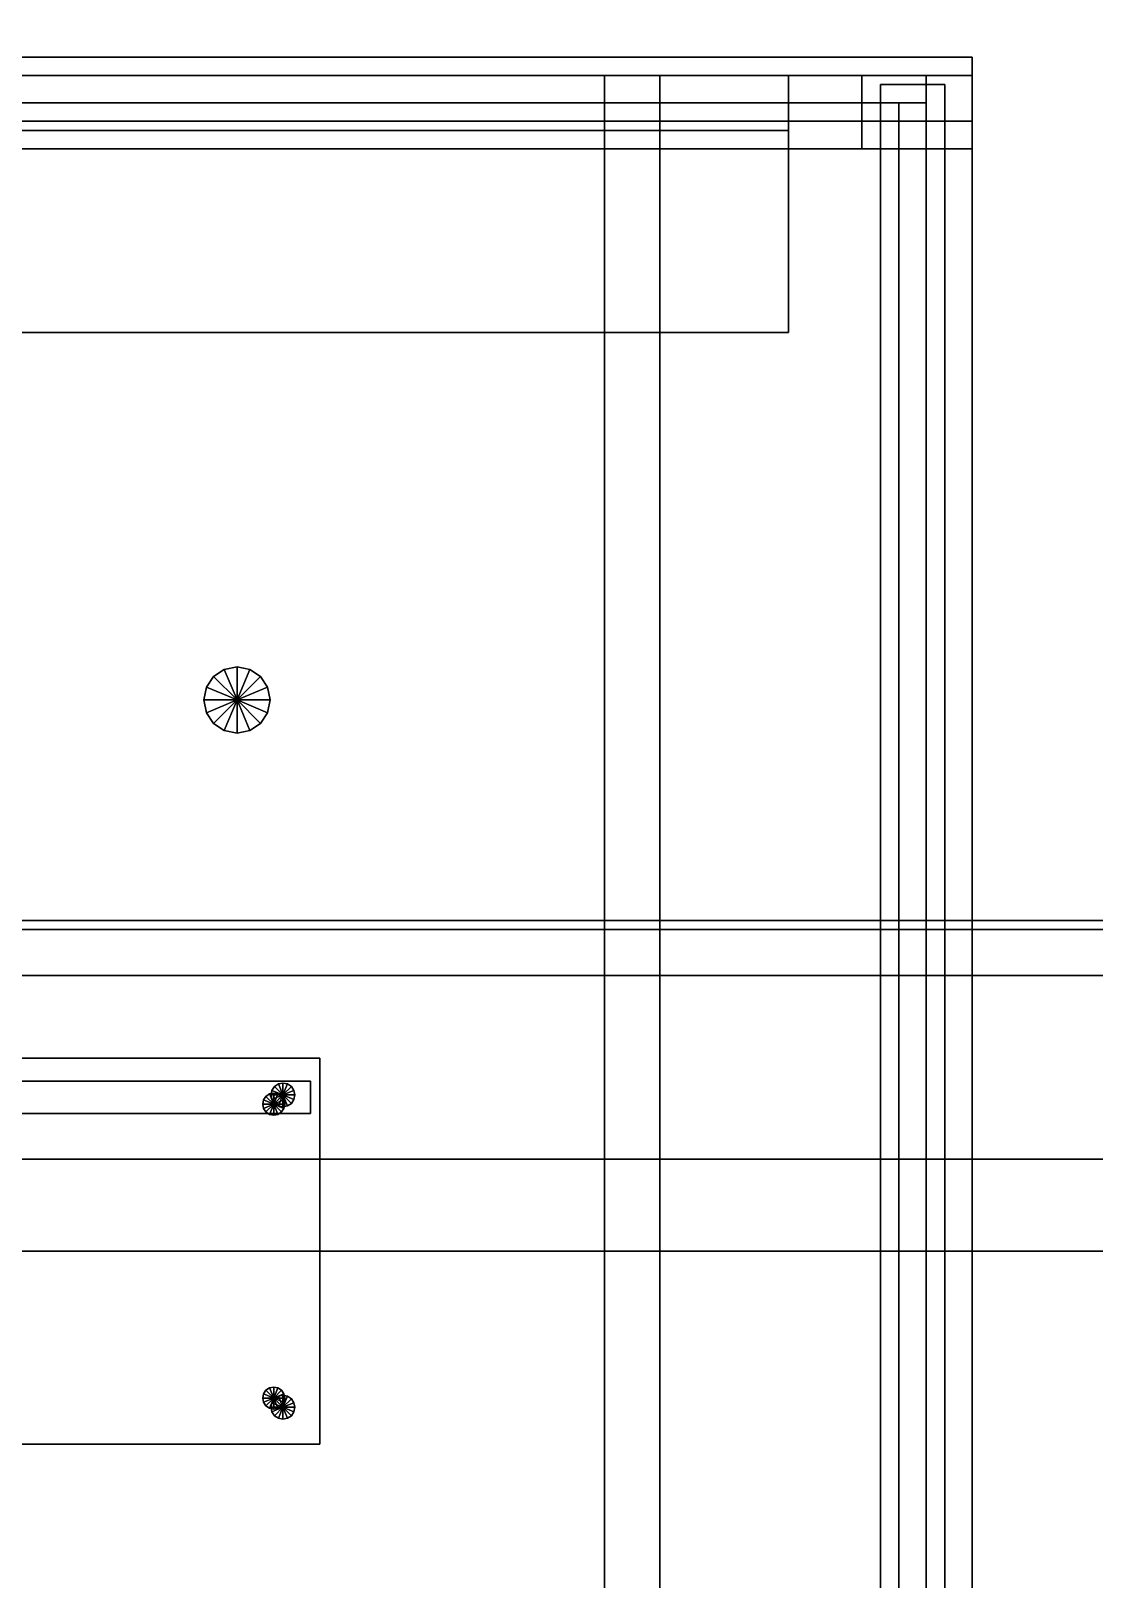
# Model space of a CAD drawing. Header units: millimetres. Extents: x -8000 to 18500, y -500 to 32500.
# Drawn here: x 8976 to 10132, y 10843 to 12528 of the extents above; entities that cross this region are included whole.
import ezdxf

# ---------------------------------------------------------------- set-up
doc = ezdxf.new("R2010")
doc.units = ezdxf.units.MM
for name, color, linetype in [('3D-FURNITURE', 7, 'Continuous'), ('3D-GLAZING', 7, 'Continuous'), ('3D-LIGHTS', 7, 'Continuous'), ('3D-PERGOLA', 7, 'Continuous'), ('3D-SITE', 7, 'Continuous'), ('3D-SLABS', 7, 'Continuous'), ('3D-VEHICLES', 7, 'Continuous'), ('3D-WALLS-EXTR', 7, 'Continuous')]:
    doc.layers.add(name, color=color, linetype=linetype)

msp = doc.modelspace()

# ---------------------------------------------------------------- linework, layer by layer
at = {"layer": '3D-FURNITURE', "color": 7}
for points in [[(8870, 10990, 4360), (8870, 11410, 4360), (9290, 11410, 4360), (9290, 10990, 4360)], [(8870, 11410, 4360), (8870, 11410, 4400), (9290, 11410, 4400), (9290, 11410, 4360)], [(8870, 10990, 4400), (9290, 10990, 4400), (9290, 11410, 4400), (8870, 11410, 4400)], [(9290, 10990, 4360), (9290, 11410, 4360), (9290, 11410, 4400), (9290, 10990, 4400)], [(8880, 11350, 4650), (8880, 11385, 4650), (9280, 11385, 4650), (9280, 11350, 4650)], [(8880, 11385, 4650), (8880, 11385, 4740), (9280, 11385, 4740), (9280, 11385, 4650)], [(8880, 11350, 4740), (9280, 11350, 4740), (9280, 11385, 4740), (8880, 11385, 4740)], [(9240.8, 11379.2, 3950), (9238, 11375, 3950), (9238, 11375, 4380), (9240.8, 11379.2, 4380)], [(9250, 11370, 4380), (9240.8, 11379.2, 4380), (9238, 11375, 4380), (9250, 11370, 4380)], [(9250, 11370, 3950), (9238, 11375, 3950), (9240.8, 11379.2, 3950), (9250, 11370, 3950)], [(9245, 11382, 3950), (9240.8, 11379.2, 3950), (9240.8, 11379.2, 4380), (9245, 11382, 4380)], [(9250, 11370, 4380), (9245, 11382, 4380), (9240.8, 11379.2, 4380), (9250, 11370, 4380)], [(9250, 11370, 3950), (9240.8, 11379.2, 3950), (9245, 11382, 3950), (9250, 11370, 3950)], [(9250, 11383, 3950), (9245, 11382, 3950), (9245, 11382, 4380), (9250, 11383, 4380)], [(9250, 11370, 4380), (9250, 11383, 4380), (9245, 11382, 4380), (9250, 11370, 4380)], [(9250, 11370, 3950), (9245, 11382, 3950), (9250, 11383, 3950), (9250, 11370, 3950)], [(9255, 11382, 3950), (9250, 11383, 3950), (9250, 11383, 4380), (9255, 11382, 4380)], [(9250, 11370, 4380), (9255, 11382, 4380), (9250, 11383, 4380), (9250, 11370, 4380)], [(9250, 11370, 3950), (9250, 11383, 3950), (9255, 11382, 3950), (9250, 11370, 3950)], [(9250, 11370, 4380), (9259.2, 11379.2, 4380), (9255, 11382, 4380), (9250, 11370, 4380)], [(9250, 11370, 3950), (9255, 11382, 3950), (9259.2, 11379.2, 3950), (9250, 11370, 3950)], [(9250, 11370, 4380), (9262, 11375, 4380), (9259.2, 11379.2, 4380), (9250, 11370, 4380)], [(9250, 11370, 3950), (9259.2, 11379.2, 3950), (9262, 11375, 3950), (9250, 11370, 3950)], [(9259.2, 11379.2, 3950), (9255, 11382, 3950), (9255, 11382, 4380), (9259.2, 11379.2, 4380)], [(9262, 11375, 3950), (9259.2, 11379.2, 3950), (9259.2, 11379.2, 4380), (9262, 11375, 4380)], [(9280, 11350, 4650), (9280, 11385, 4650), (9280, 11385, 4740), (9280, 11350, 4740)], [(9228.9, 11364.6, 4380), (9228, 11360, 4380), (9228, 11360, 4730), (9228.9, 11364.6, 4730)], [(9240, 11360, 4730), (9228.9, 11364.6, 4730), (9228, 11360, 4730), (9240, 11360, 4730)], [(9240, 11360, 4380), (9228, 11360, 4380), (9228.9, 11364.6, 4380), (9240, 11360, 4380)], [(9228, 11360, 4380), (9228.9, 11355.4, 4380), (9228.9, 11355.4, 4730), (9228, 11360, 4730)], [(9240, 11360, 4730), (9228, 11360, 4730), (9228.9, 11355.4, 4730), (9240, 11360, 4730)], [(9240, 11360, 4380), (9228.9, 11355.4, 4380), (9228, 11360, 4380), (9240, 11360, 4380)], [(9231.5, 11368.5, 4380), (9228.9, 11364.6, 4380), (9228.9, 11364.6, 4730), (9231.5, 11368.5, 4730)], [(9240, 11360, 4730), (9231.5, 11368.5, 4730), (9228.9, 11364.6, 4730), (9240, 11360, 4730)], [(9240, 11360, 4380), (9228.9, 11364.6, 4380), (9231.5, 11368.5, 4380), (9240, 11360, 4380)], [(9240, 11360, 4730), (9228.9, 11355.4, 4730), (9231.5, 11351.5, 4730), (9240, 11360, 4730)], [(9240, 11360, 4380), (9231.5, 11351.5, 4380), (9228.9, 11355.4, 4380), (9240, 11360, 4380)], [(9235.4, 11371.1, 4380), (9231.5, 11368.5, 4380), (9231.5, 11368.5, 4730), (9235.4, 11371.1, 4730)], [(9240, 11360, 4730), (9235.4, 11371.1, 4730), (9231.5, 11368.5, 4730), (9240, 11360, 4730)], [(9240, 11360, 4380), (9231.5, 11368.5, 4380), (9235.4, 11371.1, 4380), (9240, 11360, 4380)], [(9240, 11360, 4730), (9231.5, 11351.5, 4730), (9235.4, 11348.9, 4730), (9240, 11360, 4730)], [(9240, 11360, 4380), (9235.4, 11348.9, 4380), (9231.5, 11351.5, 4380), (9240, 11360, 4380)], [(9240, 11372, 4380), (9235.4, 11371.1, 4380), (9235.4, 11371.1, 4730), (9240, 11372, 4730)], [(9240, 11360, 4730), (9240, 11372, 4730), (9235.4, 11371.1, 4730), (9240, 11360, 4730)], [(9240, 11360, 4380), (9235.4, 11371.1, 4380), (9240, 11372, 4380), (9240, 11360, 4380)], [(9240, 11360, 4730), (9235.4, 11348.9, 4730), (9240, 11348, 4730), (9240, 11360, 4730)], [(9240, 11360, 4380), (9240, 11348, 4380), (9235.4, 11348.9, 4380), (9240, 11360, 4380)], [(9238, 11375, 3950), (9237, 11370, 3950), (9237, 11370, 4380), (9238, 11375, 4380)], [(9250, 11370, 4380), (9238, 11375, 4380), (9237, 11370, 4380), (9250, 11370, 4380)], [(9250, 11370, 3950), (9237, 11370, 3950), (9238, 11375, 3950), (9250, 11370, 3950)], [(9237, 11370, 3950), (9238, 11365, 3950), (9238, 11365, 4380), (9237, 11370, 4380)], [(9250, 11370, 4380), (9237, 11370, 4380), (9238, 11365, 4380), (9250, 11370, 4380)], [(9250, 11370, 3950), (9238, 11365, 3950), (9237, 11370, 3950), (9250, 11370, 3950)], [(9250, 11370, 4380), (9238, 11365, 4380), (9240.8, 11360.8, 4380), (9250, 11370, 4380)], [(9250, 11370, 3950), (9240.8, 11360.8, 3950), (9238, 11365, 3950), (9250, 11370, 3950)], [(9238, 11365, 3950), (9240.8, 11360.8, 3950), (9240.8, 11360.8, 4380), (9238, 11365, 4380)], [(9244.6, 11371.1, 4380), (9240, 11372, 4380), (9240, 11372, 4730), (9244.6, 11371.1, 4730)], [(9240, 11360, 4730), (9244.6, 11371.1, 4730), (9240, 11372, 4730), (9240, 11360, 4730)], [(9240, 11360, 4380), (9240, 11372, 4380), (9244.6, 11371.1, 4380), (9240, 11360, 4380)], [(9240, 11360, 4730), (9248.5, 11368.5, 4730), (9244.6, 11371.1, 4730), (9240, 11360, 4730)], [(9240, 11360, 4380), (9244.6, 11371.1, 4380), (9248.5, 11368.5, 4380), (9240, 11360, 4380)], [(9240, 11360, 4730), (9251.1, 11364.6, 4730), (9248.5, 11368.5, 4730), (9240, 11360, 4730)], [(9240, 11360, 4380), (9248.5, 11368.5, 4380), (9251.1, 11364.6, 4380), (9240, 11360, 4380)], [(9240, 11360, 4730), (9252, 11360, 4730), (9251.1, 11364.6, 4730), (9240, 11360, 4730)], [(9240, 11360, 4380), (9251.1, 11364.6, 4380), (9252, 11360, 4380), (9240, 11360, 4380)], [(9240, 11360, 4730), (9240, 11348, 4730), (9244.6, 11348.9, 4730), (9240, 11360, 4730)], [(9240, 11360, 4380), (9244.6, 11348.9, 4380), (9240, 11348, 4380), (9240, 11360, 4380)], [(9240, 11360, 4730), (9244.6, 11348.9, 4730), (9248.5, 11351.5, 4730), (9240, 11360, 4730)], [(9240, 11360, 4380), (9248.5, 11351.5, 4380), (9244.6, 11348.9, 4380), (9240, 11360, 4380)], [(9240, 11360, 4730), (9248.5, 11351.5, 4730), (9251.1, 11355.4, 4730), (9240, 11360, 4730)], [(9240, 11360, 4380), (9251.1, 11355.4, 4380), (9248.5, 11351.5, 4380), (9240, 11360, 4380)], [(9240, 11360, 4730), (9251.1, 11355.4, 4730), (9252, 11360, 4730), (9240, 11360, 4730)], [(9240, 11360, 4380), (9252, 11360, 4380), (9251.1, 11355.4, 4380), (9240, 11360, 4380)], [(9250, 11370, 4380), (9240.8, 11360.8, 4380), (9245, 11358, 4380), (9250, 11370, 4380)], [(9250, 11370, 3950), (9245, 11358, 3950), (9240.8, 11360.8, 3950), (9250, 11370, 3950)], [(9240.8, 11360.8, 3950), (9245, 11358, 3950), (9245, 11358, 4380), (9240.8, 11360.8, 4380)], [(9248.5, 11368.5, 4380), (9244.6, 11371.1, 4380), (9244.6, 11371.1, 4730), (9248.5, 11368.5, 4730)], [(9250, 11370, 4380), (9245, 11358, 4380), (9250, 11357, 4380), (9250, 11370, 4380)], [(9250, 11370, 3950), (9250, 11357, 3950), (9245, 11358, 3950), (9250, 11370, 3950)], [(9251.1, 11364.6, 4380), (9248.5, 11368.5, 4380), (9248.5, 11368.5, 4730), (9251.1, 11364.6, 4730)], [(9250, 11370, 4380), (9263, 11370, 4380), (9262, 11375, 4380), (9250, 11370, 4380)], [(9250, 11370, 3950), (9262, 11375, 3950), (9263, 11370, 3950), (9250, 11370, 3950)], [(9250, 11370, 4380), (9250, 11357, 4380), (9255, 11358, 4380), (9250, 11370, 4380)], [(9250, 11370, 3950), (9255, 11358, 3950), (9250, 11357, 3950), (9250, 11370, 3950)], [(9250, 11370, 4380), (9255, 11358, 4380), (9259.2, 11360.8, 4380), (9250, 11370, 4380)], [(9250, 11370, 3950), (9259.2, 11360.8, 3950), (9255, 11358, 3950), (9250, 11370, 3950)], [(9250, 11370, 4380), (9259.2, 11360.8, 4380), (9262, 11365, 4380), (9250, 11370, 4380)], [(9250, 11370, 3950), (9262, 11365, 3950), (9259.2, 11360.8, 3950), (9250, 11370, 3950)], [(9250, 11370, 4380), (9262, 11365, 4380), (9263, 11370, 4380), (9250, 11370, 4380)], [(9250, 11370, 3950), (9263, 11370, 3950), (9262, 11365, 3950), (9250, 11370, 3950)], [(9252, 11360, 4380), (9251.1, 11364.6, 4380), (9251.1, 11364.6, 4730), (9252, 11360, 4730)], [(9251.1, 11355.4, 4380), (9252, 11360, 4380), (9252, 11360, 4730), (9251.1, 11355.4, 4730)], [(9255, 11358, 3950), (9259.2, 11360.8, 3950), (9259.2, 11360.8, 4380), (9255, 11358, 4380)], [(9259.2, 11360.8, 3950), (9262, 11365, 3950), (9262, 11365, 4380), (9259.2, 11360.8, 4380)], [(9263, 11370, 3950), (9262, 11375, 3950), (9262, 11375, 4380), (9263, 11370, 4380)], [(9262, 11365, 3950), (9263, 11370, 3950), (9263, 11370, 4380), (9262, 11365, 4380)], [(8880, 11350, 4650), (9280, 11350, 4650), (9280, 11350, 4740), (8880, 11350, 4740)], [(9228.9, 11355.4, 4380), (9231.5, 11351.5, 4380), (9231.5, 11351.5, 4730), (9228.9, 11355.4, 4730)], [(9231.5, 11351.5, 4380), (9235.4, 11348.9, 4380), (9235.4, 11348.9, 4730), (9231.5, 11351.5, 4730)], [(9235.4, 11348.9, 4380), (9240, 11348, 4380), (9240, 11348, 4730), (9235.4, 11348.9, 4730)], [(9240, 11348, 4380), (9244.6, 11348.9, 4380), (9244.6, 11348.9, 4730), (9240, 11348, 4730)], [(9244.6, 11348.9, 4380), (9248.5, 11351.5, 4380), (9248.5, 11351.5, 4730), (9244.6, 11348.9, 4730)], [(9245, 11358, 3950), (9250, 11357, 3950), (9250, 11357, 4380), (9245, 11358, 4380)], [(9248.5, 11351.5, 4380), (9251.1, 11355.4, 4380), (9251.1, 11355.4, 4730), (9248.5, 11351.5, 4730)], [(9250, 11357, 3950), (9255, 11358, 3950), (9255, 11358, 4380), (9250, 11357, 4380)], [(9228.9, 11044.6, 4380), (9228, 11040, 4380), (9228, 11040, 4730), (9228.9, 11044.6, 4730)], [(9240, 11040, 4730), (9228.9, 11044.6, 4730), (9228, 11040, 4730), (9240, 11040, 4730)], [(9240, 11040, 4380), (9228, 11040, 4380), (9228.9, 11044.6, 4380), (9240, 11040, 4380)], [(9228, 11040, 4380), (9228.9, 11035.4, 4380), (9228.9, 11035.4, 4730), (9228, 11040, 4730)], [(9240, 11040, 4730), (9228, 11040, 4730), (9228.9, 11035.4, 4730), (9240, 11040, 4730)], [(9240, 11040, 4380), (9228.9, 11035.4, 4380), (9228, 11040, 4380), (9240, 11040, 4380)], [(9231.5, 11048.5, 4380), (9228.9, 11044.6, 4380), (9228.9, 11044.6, 4730), (9231.5, 11048.5, 4730)], [(9240, 11040, 4730), (9231.5, 11048.5, 4730), (9228.9, 11044.6, 4730), (9240, 11040, 4730)], [(9240, 11040, 4380), (9228.9, 11044.6, 4380), (9231.5, 11048.5, 4380), (9240, 11040, 4380)], [(9240, 11040, 4730), (9228.9, 11035.4, 4730), (9231.5, 11031.5, 4730), (9240, 11040, 4730)], [(9240, 11040, 4380), (9231.5, 11031.5, 4380), (9228.9, 11035.4, 4380), (9240, 11040, 4380)], [(9235.4, 11051.1, 4380), (9231.5, 11048.5, 4380), (9231.5, 11048.5, 4730), (9235.4, 11051.1, 4730)], [(9240, 11040, 4730), (9235.4, 11051.1, 4730), (9231.5, 11048.5, 4730), (9240, 11040, 4730)], [(9240, 11040, 4380), (9231.5, 11048.5, 4380), (9235.4, 11051.1, 4380), (9240, 11040, 4380)], [(9240, 11040, 4730), (9231.5, 11031.5, 4730), (9235.4, 11028.9, 4730), (9240, 11040, 4730)], [(9240, 11040, 4380), (9235.4, 11028.9, 4380), (9231.5, 11031.5, 4380), (9240, 11040, 4380)], [(9240, 11052, 4380), (9235.4, 11051.1, 4380), (9235.4, 11051.1, 4730), (9240, 11052, 4730)], [(9240, 11040, 4730), (9240, 11052, 4730), (9235.4, 11051.1, 4730), (9240, 11040, 4730)], [(9240, 11040, 4380), (9235.4, 11051.1, 4380), (9240, 11052, 4380), (9240, 11040, 4380)], [(9240, 11040, 4730), (9235.4, 11028.9, 4730), (9240, 11028, 4730), (9240, 11040, 4730)], [(9240, 11040, 4380), (9240, 11028, 4380), (9235.4, 11028.9, 4380), (9240, 11040, 4380)], [(9240.8, 11039.2, 3950), (9238, 11035, 3950), (9238, 11035, 4380), (9240.8, 11039.2, 4380)], [(9250, 11030, 4380), (9240.8, 11039.2, 4380), (9238, 11035, 4380), (9250, 11030, 4380)], [(9250, 11030, 3950), (9238, 11035, 3950), (9240.8, 11039.2, 3950), (9250, 11030, 3950)], [(9244.6, 11051.1, 4380), (9240, 11052, 4380), (9240, 11052, 4730), (9244.6, 11051.1, 4730)], [(9240, 11040, 4730), (9244.6, 11051.1, 4730), (9240, 11052, 4730), (9240, 11040, 4730)], [(9240, 11040, 4380), (9240, 11052, 4380), (9244.6, 11051.1, 4380), (9240, 11040, 4380)], [(9240, 11040, 4730), (9248.5, 11048.5, 4730), (9244.6, 11051.1, 4730), (9240, 11040, 4730)], [(9240, 11040, 4380), (9244.6, 11051.1, 4380), (9248.5, 11048.5, 4380), (9240, 11040, 4380)], [(9240, 11040, 4730), (9251.1, 11044.6, 4730), (9248.5, 11048.5, 4730), (9240, 11040, 4730)], [(9240, 11040, 4380), (9248.5, 11048.5, 4380), (9251.1, 11044.6, 4380), (9240, 11040, 4380)], [(9240, 11040, 4730), (9252, 11040, 4730), (9251.1, 11044.6, 4730), (9240, 11040, 4730)], [(9240, 11040, 4380), (9251.1, 11044.6, 4380), (9252, 11040, 4380), (9240, 11040, 4380)], [(9240, 11040, 4730), (9240, 11028, 4730), (9244.6, 11028.9, 4730), (9240, 11040, 4730)], [(9240, 11040, 4380), (9244.6, 11028.9, 4380), (9240, 11028, 4380), (9240, 11040, 4380)], [(9240, 11040, 4730), (9244.6, 11028.9, 4730), (9248.5, 11031.5, 4730), (9240, 11040, 4730)], [(9240, 11040, 4380), (9248.5, 11031.5, 4380), (9244.6, 11028.9, 4380), (9240, 11040, 4380)], [(9240, 11040, 4730), (9248.5, 11031.5, 4730), (9251.1, 11035.4, 4730), (9240, 11040, 4730)], [(9240, 11040, 4380), (9251.1, 11035.4, 4380), (9248.5, 11031.5, 4380), (9240, 11040, 4380)], [(9240, 11040, 4730), (9251.1, 11035.4, 4730), (9252, 11040, 4730), (9240, 11040, 4730)], [(9240, 11040, 4380), (9252, 11040, 4380), (9251.1, 11035.4, 4380), (9240, 11040, 4380)], [(9245, 11042, 3950), (9240.8, 11039.2, 3950), (9240.8, 11039.2, 4380), (9245, 11042, 4380)], [(9250, 11030, 4380), (9245, 11042, 4380), (9240.8, 11039.2, 4380), (9250, 11030, 4380)], [(9250, 11030, 3950), (9240.8, 11039.2, 3950), (9245, 11042, 3950), (9250, 11030, 3950)], [(9248.5, 11048.5, 4380), (9244.6, 11051.1, 4380), (9244.6, 11051.1, 4730), (9248.5, 11048.5, 4730)], [(9250, 11043, 3950), (9245, 11042, 3950), (9245, 11042, 4380), (9250, 11043, 4380)], [(9250, 11030, 4380), (9250, 11043, 4380), (9245, 11042, 4380), (9250, 11030, 4380)], [(9250, 11030, 3950), (9245, 11042, 3950), (9250, 11043, 3950), (9250, 11030, 3950)], [(9251.1, 11044.6, 4380), (9248.5, 11048.5, 4380), (9248.5, 11048.5, 4730), (9251.1, 11044.6, 4730)], [(9255, 11042, 3950), (9250, 11043, 3950), (9250, 11043, 4380), (9255, 11042, 4380)], [(9250, 11030, 4380), (9255, 11042, 4380), (9250, 11043, 4380), (9250, 11030, 4380)], [(9250, 11030, 3950), (9250, 11043, 3950), (9255, 11042, 3950), (9250, 11030, 3950)], [(9250, 11030, 4380), (9259.2, 11039.2, 4380), (9255, 11042, 4380), (9250, 11030, 4380)], [(9250, 11030, 3950), (9255, 11042, 3950), (9259.2, 11039.2, 3950), (9250, 11030, 3950)], [(9250, 11030, 4380), (9262, 11035, 4380), (9259.2, 11039.2, 4380), (9250, 11030, 4380)], [(9250, 11030, 3950), (9259.2, 11039.2, 3950), (9262, 11035, 3950), (9250, 11030, 3950)], [(9252, 11040, 4380), (9251.1, 11044.6, 4380), (9251.1, 11044.6, 4730), (9252, 11040, 4730)], [(9251.1, 11035.4, 4380), (9252, 11040, 4380), (9252, 11040, 4730), (9251.1, 11035.4, 4730)], [(9259.2, 11039.2, 3950), (9255, 11042, 3950), (9255, 11042, 4380), (9259.2, 11039.2, 4380)], [(9262, 11035, 3950), (9259.2, 11039.2, 3950), (9259.2, 11039.2, 4380), (9262, 11035, 4380)], [(9228.9, 11035.4, 4380), (9231.5, 11031.5, 4380), (9231.5, 11031.5, 4730), (9228.9, 11035.4, 4730)], [(9231.5, 11031.5, 4380), (9235.4, 11028.9, 4380), (9235.4, 11028.9, 4730), (9231.5, 11031.5, 4730)], [(9235.4, 11028.9, 4380), (9240, 11028, 4380), (9240, 11028, 4730), (9235.4, 11028.9, 4730)], [(9238, 11035, 3950), (9237, 11030, 3950), (9237, 11030, 4380), (9238, 11035, 4380)], [(9250, 11030, 4380), (9238, 11035, 4380), (9237, 11030, 4380), (9250, 11030, 4380)], [(9250, 11030, 3950), (9237, 11030, 3950), (9238, 11035, 3950), (9250, 11030, 3950)], [(9237, 11030, 3950), (9238, 11025, 3950), (9238, 11025, 4380), (9237, 11030, 4380)], [(9250, 11030, 4380), (9237, 11030, 4380), (9238, 11025, 4380), (9250, 11030, 4380)], [(9250, 11030, 3950), (9238, 11025, 3950), (9237, 11030, 3950), (9250, 11030, 3950)], [(9250, 11030, 4380), (9238, 11025, 4380), (9240.8, 11020.8, 4380), (9250, 11030, 4380)], [(9250, 11030, 3950), (9240.8, 11020.8, 3950), (9238, 11025, 3950), (9250, 11030, 3950)], [(9238, 11025, 3950), (9240.8, 11020.8, 3950), (9240.8, 11020.8, 4380), (9238, 11025, 4380)], [(9240, 11028, 4380), (9244.6, 11028.9, 4380), (9244.6, 11028.9, 4730), (9240, 11028, 4730)], [(9250, 11030, 4380), (9240.8, 11020.8, 4380), (9245, 11018, 4380), (9250, 11030, 4380)], [(9250, 11030, 3950), (9245, 11018, 3950), (9240.8, 11020.8, 3950), (9250, 11030, 3950)], [(9244.6, 11028.9, 4380), (9248.5, 11031.5, 4380), (9248.5, 11031.5, 4730), (9244.6, 11028.9, 4730)], [(9250, 11030, 4380), (9245, 11018, 4380), (9250, 11017, 4380), (9250, 11030, 4380)], [(9250, 11030, 3950), (9250, 11017, 3950), (9245, 11018, 3950), (9250, 11030, 3950)], [(9248.5, 11031.5, 4380), (9251.1, 11035.4, 4380), (9251.1, 11035.4, 4730), (9248.5, 11031.5, 4730)], [(9250, 11030, 4380), (9263, 11030, 4380), (9262, 11035, 4380), (9250, 11030, 4380)], [(9250, 11030, 3950), (9262, 11035, 3950), (9263, 11030, 3950), (9250, 11030, 3950)], [(9250, 11030, 4380), (9250, 11017, 4380), (9255, 11018, 4380), (9250, 11030, 4380)], [(9250, 11030, 3950), (9255, 11018, 3950), (9250, 11017, 3950), (9250, 11030, 3950)], [(9250, 11030, 4380), (9255, 11018, 4380), (9259.2, 11020.8, 4380), (9250, 11030, 4380)], [(9250, 11030, 3950), (9259.2, 11020.8, 3950), (9255, 11018, 3950), (9250, 11030, 3950)], [(9250, 11030, 4380), (9259.2, 11020.8, 4380), (9262, 11025, 4380), (9250, 11030, 4380)], [(9250, 11030, 3950), (9262, 11025, 3950), (9259.2, 11020.8, 3950), (9250, 11030, 3950)], [(9250, 11030, 4380), (9262, 11025, 4380), (9263, 11030, 4380), (9250, 11030, 4380)], [(9250, 11030, 3950), (9263, 11030, 3950), (9262, 11025, 3950), (9250, 11030, 3950)], [(9259.2, 11020.8, 3950), (9262, 11025, 3950), (9262, 11025, 4380), (9259.2, 11020.8, 4380)], [(9263, 11030, 3950), (9262, 11035, 3950), (9262, 11035, 4380), (9263, 11030, 4380)], [(9262, 11025, 3950), (9263, 11030, 3950), (9263, 11030, 4380), (9262, 11025, 4380)], [(9240.8, 11020.8, 3950), (9245, 11018, 3950), (9245, 11018, 4380), (9240.8, 11020.8, 4380)], [(9245, 11018, 3950), (9250, 11017, 3950), (9250, 11017, 4380), (9245, 11018, 4380)], [(9250, 11017, 3950), (9255, 11018, 3950), (9255, 11018, 4380), (9250, 11017, 4380)], [(9255, 11018, 3950), (9259.2, 11020.8, 3950), (9259.2, 11020.8, 4380), (9255, 11018, 4380)], [(8870, 10990, 4360), (9290, 10990, 4360), (9290, 10990, 4400), (8870, 10990, 4400)]]:
    msp.add_3dface(points, dxfattribs=at)
at = {"layer": '3D-GLAZING', "color": 7}
for points in [[(0, 12430, 5030), (0, 12500, 5030), (10000, 12500, 5030), (10000, 12430, 5030)], [(0, 12500, 5030), (0, 12500, 5070), (10000, 12500, 5070), (10000, 12500, 5030)], [(0, 12430, 5070), (10000, 12430, 5070), (10000, 12500, 5070), (0, 12500, 5070)], [(10000, 12430, 5030), (10000, 12500, 5030), (10000, 12500, 5070), (10000, 12430, 5070)], [(50, 12450, 3950), (50, 12480, 3950), (9950, 12480, 3950), (9950, 12450, 3950)], [(50, 12480, 3950), (50, 12480, 5030), (9950, 12480, 5030), (9950, 12480, 3950)], [(50, 12450, 5030), (9950, 12450, 5030), (9950, 12480, 5030), (50, 12480, 5030)], [(9950, 12450, 3950), (9950, 12480, 3950), (9950, 12480, 5030), (9950, 12450, 5030)], [(9900, 10000, 5030), (9900, 12470, 5030), (9970, 12470, 5030), (9970, 10000, 5030)], [(9900, 12470, 5030), (9900, 12470, 5070), (9970, 12470, 5070), (9970, 12470, 5030)], [(9900, 10000, 5030), (9900, 10000, 5070), (9900, 12470, 5070), (9900, 12470, 5030)], [(9900, 10000, 5070), (9970, 10000, 5070), (9970, 12470, 5070), (9900, 12470, 5070)], [(9970, 10000, 5030), (9970, 12470, 5030), (9970, 12470, 5070), (9970, 10000, 5070)], [(50, 12450, 3950), (9950, 12450, 3950), (9950, 12450, 5030), (50, 12450, 5030)], [(9920, 10000, 3950), (9920, 12450, 3950), (9950, 12450, 3950), (9950, 10000, 3950)], [(9920, 12450, 3950), (9920, 12450, 5030), (9950, 12450, 5030), (9950, 12450, 3950)], [(9920, 10000, 3950), (9920, 10000, 5030), (9920, 12450, 5030), (9920, 12450, 3950)], [(9920, 10000, 5030), (9950, 10000, 5030), (9950, 12450, 5030), (9920, 12450, 5030)], [(9950, 10000, 3950), (9950, 12450, 3950), (9950, 12450, 5030), (9950, 10000, 5030)], [(0, 12430, 5030), (10000, 12430, 5030), (10000, 12430, 5070), (0, 12430, 5070)]]:
    msp.add_3dface(points, dxfattribs=at)
at = {"layer": '3D-LIGHTS', "color": 7}
for points in [[(9186.2, 11833.3, 6510), (9174.5, 11825.5, 6510), (9174.5, 11825.5, 6550), (9186.2, 11833.3, 6550)], [(9200, 11800, 6550), (9186.2, 11833.3, 6550), (9174.5, 11825.5, 6550), (9200, 11800, 6550)], [(9200, 11800, 6510), (9174.5, 11825.5, 6510), (9186.2, 11833.3, 6510), (9200, 11800, 6510)], [(9200, 11836, 6510), (9186.2, 11833.3, 6510), (9186.2, 11833.3, 6550), (9200, 11836, 6550)], [(9200, 11800, 6550), (9200, 11836, 6550), (9186.2, 11833.3, 6550), (9200, 11800, 6550)], [(9200, 11800, 6510), (9186.2, 11833.3, 6510), (9200, 11836, 6510), (9200, 11800, 6510)], [(9213.8, 11833.3, 6510), (9200, 11836, 6510), (9200, 11836, 6550), (9213.8, 11833.3, 6550)], [(9200, 11800, 6550), (9213.8, 11833.3, 6550), (9200, 11836, 6550), (9200, 11800, 6550)], [(9200, 11800, 6510), (9200, 11836, 6510), (9213.8, 11833.3, 6510), (9200, 11800, 6510)], [(9200, 11800, 6550), (9225.5, 11825.5, 6550), (9213.8, 11833.3, 6550), (9200, 11800, 6550)], [(9200, 11800, 6510), (9213.8, 11833.3, 6510), (9225.5, 11825.5, 6510), (9200, 11800, 6510)], [(9225.5, 11825.5, 6510), (9213.8, 11833.3, 6510), (9213.8, 11833.3, 6550), (9225.5, 11825.5, 6550)], [(9174.5, 11825.5, 6510), (9166.7, 11813.8, 6510), (9166.7, 11813.8, 6550), (9174.5, 11825.5, 6550)], [(9200, 11800, 6550), (9174.5, 11825.5, 6550), (9166.7, 11813.8, 6550), (9200, 11800, 6550)], [(9200, 11800, 6510), (9166.7, 11813.8, 6510), (9174.5, 11825.5, 6510), (9200, 11800, 6510)], [(9200, 11800, 6550), (9233.3, 11813.8, 6550), (9225.5, 11825.5, 6550), (9200, 11800, 6550)], [(9200, 11800, 6510), (9225.5, 11825.5, 6510), (9233.3, 11813.8, 6510), (9200, 11800, 6510)], [(9233.3, 11813.8, 6510), (9225.5, 11825.5, 6510), (9225.5, 11825.5, 6550), (9233.3, 11813.8, 6550)], [(9166.7, 11813.8, 6510), (9164, 11800, 6510), (9164, 11800, 6550), (9166.7, 11813.8, 6550)], [(9200, 11800, 6550), (9166.7, 11813.8, 6550), (9164, 11800, 6550), (9200, 11800, 6550)], [(9200, 11800, 6510), (9164, 11800, 6510), (9166.7, 11813.8, 6510), (9200, 11800, 6510)], [(9164, 11800, 6510), (9166.7, 11786.2, 6510), (9166.7, 11786.2, 6550), (9164, 11800, 6550)], [(9200, 11800, 6550), (9164, 11800, 6550), (9166.7, 11786.2, 6550), (9200, 11800, 6550)], [(9200, 11800, 6510), (9166.7, 11786.2, 6510), (9164, 11800, 6510), (9200, 11800, 6510)], [(9200, 11800, 6550), (9166.7, 11786.2, 6550), (9174.5, 11774.5, 6550), (9200, 11800, 6550)], [(9200, 11800, 6510), (9174.5, 11774.5, 6510), (9166.7, 11786.2, 6510), (9200, 11800, 6510)], [(9200, 11800, 6550), (9174.5, 11774.5, 6550), (9186.2, 11766.7, 6550), (9200, 11800, 6550)], [(9200, 11800, 6510), (9186.2, 11766.7, 6510), (9174.5, 11774.5, 6510), (9200, 11800, 6510)], [(9200, 11800, 6550), (9186.2, 11766.7, 6550), (9200, 11764, 6550), (9200, 11800, 6550)], [(9200, 11800, 6510), (9200, 11764, 6510), (9186.2, 11766.7, 6510), (9200, 11800, 6510)], [(9197.2, 11801.1, 6550), (9197, 11800, 6550), (9197, 11800, 6780), (9197.2, 11801.1, 6780)], [(9200, 11800, 6780), (9197.2, 11801.1, 6780), (9197, 11800, 6780), (9200, 11800, 6780)], [(9200, 11800, 6550), (9197, 11800, 6550), (9197.2, 11801.1, 6550), (9200, 11800, 6550)], [(9197, 11800, 6550), (9197.2, 11798.9, 6550), (9197.2, 11798.9, 6780), (9197, 11800, 6780)], [(9200, 11800, 6780), (9197, 11800, 6780), (9197.2, 11798.9, 6780), (9200, 11800, 6780)], [(9200, 11800, 6550), (9197.2, 11798.9, 6550), (9197, 11800, 6550), (9200, 11800, 6550)], [(9197.9, 11802.1, 6550), (9197.2, 11801.1, 6550), (9197.2, 11801.1, 6780), (9197.9, 11802.1, 6780)], [(9200, 11800, 6780), (9197.9, 11802.1, 6780), (9197.2, 11801.1, 6780), (9200, 11800, 6780)], [(9200, 11800, 6550), (9197.2, 11801.1, 6550), (9197.9, 11802.1, 6550), (9200, 11800, 6550)], [(9200, 11800, 6780), (9197.2, 11798.9, 6780), (9197.9, 11797.9, 6780), (9200, 11800, 6780)], [(9200, 11800, 6550), (9197.9, 11797.9, 6550), (9197.2, 11798.9, 6550), (9200, 11800, 6550)], [(9197.2, 11798.9, 6550), (9197.9, 11797.9, 6550), (9197.9, 11797.9, 6780), (9197.2, 11798.9, 6780)], [(9198.9, 11802.8, 6550), (9197.9, 11802.1, 6550), (9197.9, 11802.1, 6780), (9198.9, 11802.8, 6780)], [(9200, 11800, 6780), (9198.9, 11802.8, 6780), (9197.9, 11802.1, 6780), (9200, 11800, 6780)], [(9200, 11800, 6550), (9197.9, 11802.1, 6550), (9198.9, 11802.8, 6550), (9200, 11800, 6550)], [(9200, 11800, 6780), (9197.9, 11797.9, 6780), (9198.9, 11797.2, 6780), (9200, 11800, 6780)], [(9200, 11800, 6550), (9198.9, 11797.2, 6550), (9197.9, 11797.9, 6550), (9200, 11800, 6550)], [(9197.9, 11797.9, 6550), (9198.9, 11797.2, 6550), (9198.9, 11797.2, 6780), (9197.9, 11797.9, 6780)], [(9200, 11803, 6550), (9198.9, 11802.8, 6550), (9198.9, 11802.8, 6780), (9200, 11803, 6780)], [(9200, 11800, 6780), (9200, 11803, 6780), (9198.9, 11802.8, 6780), (9200, 11800, 6780)], [(9200, 11800, 6550), (9198.9, 11802.8, 6550), (9200, 11803, 6550), (9200, 11800, 6550)], [(9200, 11800, 6780), (9198.9, 11797.2, 6780), (9200, 11797, 6780), (9200, 11800, 6780)], [(9200, 11800, 6550), (9200, 11797, 6550), (9198.9, 11797.2, 6550), (9200, 11800, 6550)], [(9200, 11800, 6550), (9236, 11800, 6550), (9233.3, 11813.8, 6550), (9200, 11800, 6550)], [(9200, 11800, 6510), (9233.3, 11813.8, 6510), (9236, 11800, 6510), (9200, 11800, 6510)], [(9201.1, 11802.8, 6550), (9200, 11803, 6550), (9200, 11803, 6780), (9201.1, 11802.8, 6780)], [(9200, 11800, 6780), (9201.1, 11802.8, 6780), (9200, 11803, 6780), (9200, 11800, 6780)], [(9200, 11800, 6550), (9200, 11803, 6550), (9201.1, 11802.8, 6550), (9200, 11800, 6550)], [(9200, 11800, 6780), (9202.1, 11802.1, 6780), (9201.1, 11802.8, 6780), (9200, 11800, 6780)], [(9200, 11800, 6550), (9201.1, 11802.8, 6550), (9202.1, 11802.1, 6550), (9200, 11800, 6550)], [(9200, 11800, 6780), (9202.8, 11801.1, 6780), (9202.1, 11802.1, 6780), (9200, 11800, 6780)], [(9200, 11800, 6550), (9202.1, 11802.1, 6550), (9202.8, 11801.1, 6550), (9200, 11800, 6550)], [(9200, 11800, 6780), (9203, 11800, 6780), (9202.8, 11801.1, 6780), (9200, 11800, 6780)], [(9200, 11800, 6550), (9202.8, 11801.1, 6550), (9203, 11800, 6550), (9200, 11800, 6550)], [(9200, 11800, 6780), (9200, 11797, 6780), (9201.1, 11797.2, 6780), (9200, 11800, 6780)], [(9200, 11800, 6550), (9201.1, 11797.2, 6550), (9200, 11797, 6550), (9200, 11800, 6550)], [(9200, 11800, 6780), (9201.1, 11797.2, 6780), (9202.1, 11797.9, 6780), (9200, 11800, 6780)], [(9200, 11800, 6550), (9202.1, 11797.9, 6550), (9201.1, 11797.2, 6550), (9200, 11800, 6550)], [(9200, 11800, 6780), (9202.1, 11797.9, 6780), (9202.8, 11798.9, 6780), (9200, 11800, 6780)], [(9200, 11800, 6550), (9202.8, 11798.9, 6550), (9202.1, 11797.9, 6550), (9200, 11800, 6550)], [(9200, 11800, 6780), (9202.8, 11798.9, 6780), (9203, 11800, 6780), (9200, 11800, 6780)], [(9200, 11800, 6550), (9203, 11800, 6550), (9202.8, 11798.9, 6550), (9200, 11800, 6550)], [(9200, 11800, 6550), (9200, 11764, 6550), (9213.8, 11766.7, 6550), (9200, 11800, 6550)], [(9200, 11800, 6510), (9213.8, 11766.7, 6510), (9200, 11764, 6510), (9200, 11800, 6510)], [(9200, 11800, 6550), (9213.8, 11766.7, 6550), (9225.5, 11774.5, 6550), (9200, 11800, 6550)], [(9200, 11800, 6510), (9225.5, 11774.5, 6510), (9213.8, 11766.7, 6510), (9200, 11800, 6510)], [(9200, 11800, 6550), (9225.5, 11774.5, 6550), (9233.3, 11786.2, 6550), (9200, 11800, 6550)], [(9200, 11800, 6510), (9233.3, 11786.2, 6510), (9225.5, 11774.5, 6510), (9200, 11800, 6510)], [(9200, 11800, 6550), (9233.3, 11786.2, 6550), (9236, 11800, 6550), (9200, 11800, 6550)], [(9200, 11800, 6510), (9236, 11800, 6510), (9233.3, 11786.2, 6510), (9200, 11800, 6510)], [(9202.1, 11802.1, 6550), (9201.1, 11802.8, 6550), (9201.1, 11802.8, 6780), (9202.1, 11802.1, 6780)], [(9201.1, 11797.2, 6550), (9202.1, 11797.9, 6550), (9202.1, 11797.9, 6780), (9201.1, 11797.2, 6780)], [(9202.8, 11801.1, 6550), (9202.1, 11802.1, 6550), (9202.1, 11802.1, 6780), (9202.8, 11801.1, 6780)], [(9202.1, 11797.9, 6550), (9202.8, 11798.9, 6550), (9202.8, 11798.9, 6780), (9202.1, 11797.9, 6780)], [(9203, 11800, 6550), (9202.8, 11801.1, 6550), (9202.8, 11801.1, 6780), (9203, 11800, 6780)], [(9202.8, 11798.9, 6550), (9203, 11800, 6550), (9203, 11800, 6780), (9202.8, 11798.9, 6780)], [(9236, 11800, 6510), (9233.3, 11813.8, 6510), (9233.3, 11813.8, 6550), (9236, 11800, 6550)], [(9233.3, 11786.2, 6510), (9236, 11800, 6510), (9236, 11800, 6550), (9233.3, 11786.2, 6550)], [(9166.7, 11786.2, 6510), (9174.5, 11774.5, 6510), (9174.5, 11774.5, 6550), (9166.7, 11786.2, 6550)], [(9198.9, 11797.2, 6550), (9200, 11797, 6550), (9200, 11797, 6780), (9198.9, 11797.2, 6780)], [(9200, 11797, 6550), (9201.1, 11797.2, 6550), (9201.1, 11797.2, 6780), (9200, 11797, 6780)], [(9225.5, 11774.5, 6510), (9233.3, 11786.2, 6510), (9233.3, 11786.2, 6550), (9225.5, 11774.5, 6550)], [(9174.5, 11774.5, 6510), (9186.2, 11766.7, 6510), (9186.2, 11766.7, 6550), (9174.5, 11774.5, 6550)], [(9186.2, 11766.7, 6510), (9200, 11764, 6510), (9200, 11764, 6550), (9186.2, 11766.7, 6550)], [(9200, 11764, 6510), (9213.8, 11766.7, 6510), (9213.8, 11766.7, 6550), (9200, 11764, 6550)], [(9213.8, 11766.7, 6510), (9225.5, 11774.5, 6510), (9225.5, 11774.5, 6550), (9213.8, 11766.7, 6550)]]:
    msp.add_3dface(points, dxfattribs=at)
at = {"layer": '3D-PERGOLA', "color": 7}
for points in [[(0, 12400, 6720), (0, 12480, 6720), (10000, 12480, 6720), (10000, 12400, 6720)], [(0, 12480, 6720), (0, 12480, 6900), (10000, 12480, 6900), (10000, 12480, 6720)], [(0, 12400, 6900), (10000, 12400, 6900), (10000, 12480, 6900), (0, 12480, 6900)], [(9600, 10000, 6780), (9600, 12480, 6780), (9660, 12480, 6780), (9660, 10000, 6780)], [(9600, 12480, 6780), (9600, 12480, 6900), (9660, 12480, 6900), (9660, 12480, 6780)], [(9600, 10000, 6780), (9600, 10000, 6900), (9600, 12480, 6900), (9600, 12480, 6780)], [(9600, 10000, 6900), (9660, 10000, 6900), (9660, 12480, 6900), (9600, 12480, 6900)], [(9660, 10000, 6780), (9660, 12480, 6780), (9660, 12480, 6900), (9660, 10000, 6900)], [(9800, 12400, 3950), (9800, 12480, 3950), (9880, 12480, 3950), (9880, 12400, 3950)], [(9800, 12480, 3950), (9800, 12480, 6900), (9880, 12480, 6900), (9880, 12480, 3950)], [(9800, 12400, 3950), (9800, 12400, 6900), (9800, 12480, 6900), (9800, 12480, 3950)], [(9800, 12400, 6900), (9880, 12400, 6900), (9880, 12480, 6900), (9800, 12480, 6900)], [(9880, 12400, 3950), (9880, 12480, 3950), (9880, 12480, 6900), (9880, 12400, 6900)], [(10000, 12400, 6720), (10000, 12480, 6720), (10000, 12480, 6900), (10000, 12400, 6900)], [(0, 12400, 6720), (10000, 12400, 6720), (10000, 12400, 6900), (0, 12400, 6900)], [(9800, 12400, 3950), (9880, 12400, 3950), (9880, 12400, 6900), (9800, 12400, 6900)]]:
    msp.add_3dface(points, dxfattribs=at)
at = {"layer": '3D-SITE', "color": 7}
for points in [[(-3000, 9900, -30), (-3000, 25500, -30), (13000, 25500, -30), (13000, 9900, -30)], [(-3000, 9900), (13000, 9900), (13000, 25500), (-3000, 25500)], [(6800, 11200, 2), (6800, 11300, 2), (11800, 11300, 2), (11800, 11200, 2)], [(6800, 11300, 2), (6800, 11300, 10), (11800, 11300, 10), (11800, 11300, 2)], [(6800, 11200, 10), (11800, 11200, 10), (11800, 11300, 10), (6800, 11300, 10)], [(6800, 11200, 2), (11800, 11200, 2), (11800, 11200, 10), (6800, 11200, 10)]]:
    msp.add_3dface(points, dxfattribs=at)
at = {"layer": '3D-SLABS', "color": 7}
for points in [[(0, 10000, 3800), (0, 12500, 3800), (10000, 12500, 3800), (10000, 10000, 3800)], [(0, 12500, 3800), (0, 12500, 3950), (10000, 12500, 3950), (10000, 12500, 3800)], [(0, 10000, 3950), (10000, 10000, 3950), (10000, 12500, 3950), (0, 12500, 3950)], [(10000, 10000, 3800), (10000, 12500, 3800), (10000, 12500, 3950), (10000, 10000, 3950)]]:
    msp.add_3dface(points, dxfattribs=at)
at = {"layer": '3D-VEHICLES', "color": 7}
for points in [[(7200, 11500, 200), (7200, 13400, 200), (11400, 13400, 200), (11400, 11500, 200)], [(7200, 11500, 950), (11400, 11500, 950), (11400, 13400, 950), (7200, 13400, 950)], [(7800, 11550, 950), (7800, 13350, 950), (10300, 13350, 950), (10300, 11550, 950)], [(7800, 11550, 1630), (10300, 11550, 1630), (10300, 13350, 1630), (7800, 13350, 1630)], [(7780, 11560, 960), (7780, 13340, 960), (10320, 13340, 960), (10320, 11560, 960)], [(7780, 11560, 1610), (10320, 11560, 1610), (10320, 13340, 1610), (7780, 13340, 1610)], [(7780, 11560, 960), (10320, 11560, 960), (10320, 11560, 1610), (7780, 11560, 1610)], [(7800, 11550, 950), (10300, 11550, 950), (10300, 11550, 1630), (7800, 11550, 1630)], [(7200, 11500, 200), (11400, 11500, 200), (11400, 11500, 950), (7200, 11500, 950)]]:
    msp.add_3dface(points, dxfattribs=at)
at = {"layer": '3D-WALLS-EXTR', "color": 7}
for points in [[(8200, 12200, 3950), (8200, 12420, 3950), (9800, 12420, 3950), (9800, 12200, 3950)], [(8200, 12420, 3950), (8200, 12420, 4300), (9800, 12420, 4300), (9800, 12420, 3950)], [(8200, 12200, 4300), (9800, 12200, 4300), (9800, 12420, 4300), (8200, 12420, 4300)], [(9800, 12200, 3950), (9800, 12420, 3950), (9800, 12420, 4300), (9800, 12200, 4300)], [(8200, 12200, 3950), (9800, 12200, 3950), (9800, 12200, 4300), (8200, 12200, 4300)]]:
    msp.add_3dface(points, dxfattribs=at)

doc.saveas('drawing.dxf')
